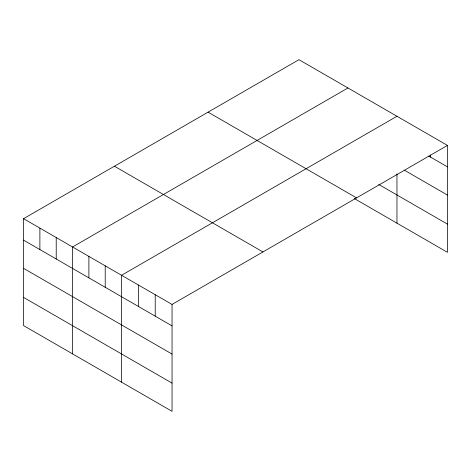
<?xml version="1.0" encoding="UTF-8"?>
<svg xmlns="http://www.w3.org/2000/svg" width="471" height="471" viewBox="0 0 471 471"><rect width="100%" height="100%" fill="white"/><g stroke="black" fill="none" stroke-linecap="round" stroke-linejoin="round"><path stroke-width="0.71" d="M447.45 145.415L172.045 304.419L172.045 411.318L23.55 325.585L23.55 218.685L298.955 59.682L447.45 145.415L447.45 252.315L354.239 198.503M347.957 87.971L72.552 246.975L72.552 353.88M396.965 116.266L121.559 275.27L121.559 382.169M428.751 156.072L447.45 166.869M404.442 170.231L447.45 195.065M378.743 184.449L447.45 224.119M208.07 112.151L356.565 197.885M114.435 166.216L262.93 251.944M23.55 218.685L172.045 304.419M23.55 240.139L172.045 325.873M23.55 268.335L172.045 354.068M23.55 297.389L172.045 383.123M430.624 155.006L430.624 157.149M396.965 173.905L396.965 223.166M155.218 294.699L155.218 316.153M138.386 284.984L138.386 306.438M105.221 265.838L105.221 287.292M88.889 256.407L88.889 277.861M56.22 237.543L56.22 258.997M39.882 228.117L39.882 249.571"/></g></svg>
